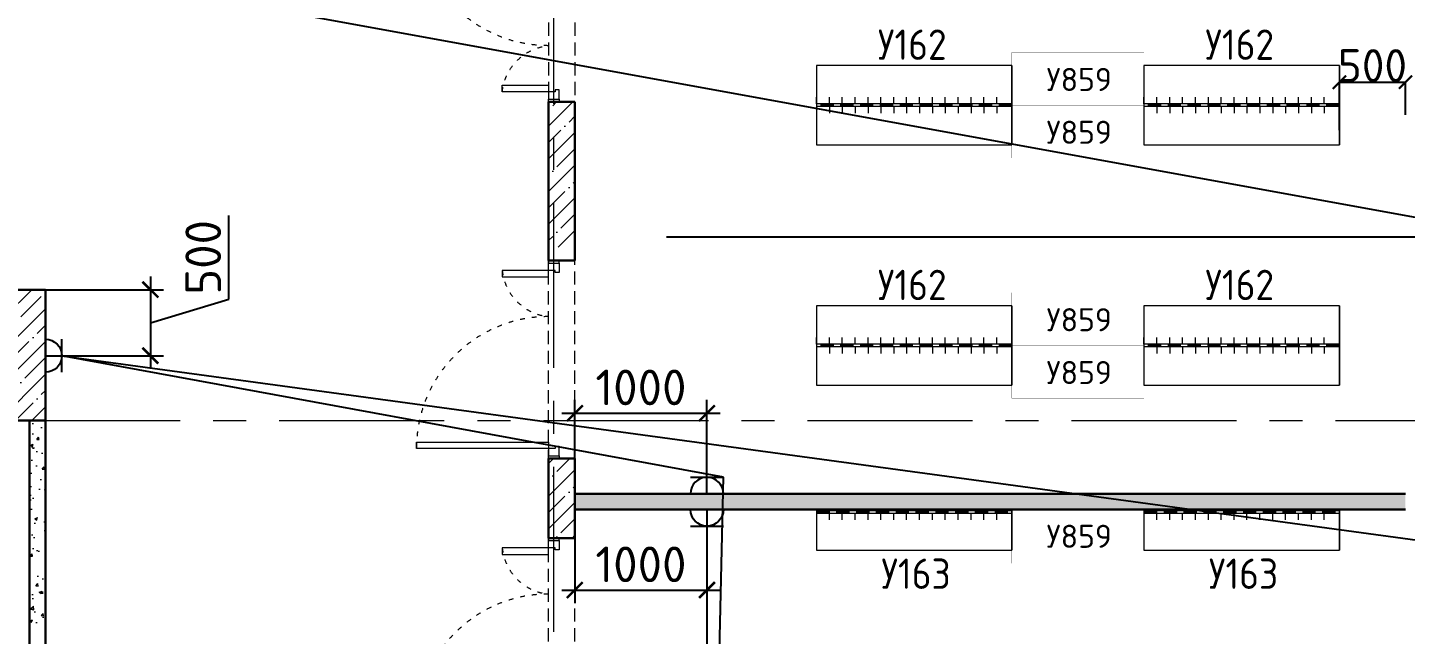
# Model space of a CAD drawing. Header units: millimetres. Extents: x -8417289 to 9420486, y 0 to 166066.
# Drawn here: x -160274 to -149839, y 69375 to 73972 of the extents above; entities that cross this region are included whole.
import ezdxf
from ezdxf import colors
from ezdxf.entities.mleader import LeaderData, LeaderLine
from ezdxf.enums import TextEntityAlignment as Align
from ezdxf.math import Vec2, Vec3

# ---------------------------------------------------------------- set-up
doc = ezdxf.new("R2010")
doc.units = ezdxf.units.MM
doc.header["$MEASUREMENT"] = 0
doc.header["$PDMODE"] = 3
doc.header["$PDSIZE"] = -4
for name, pattern in [('ACAD_ISO03W100', [30, 12, -18]), ('ADSK_Штриховая_ш2 п1', [3, 2, -1]), ('CENTER', [2, 1.25, -0.25, 0.25, -0.25]), ('HIDDEN', [6, 4, -2])]:
    doc.linetypes.add(name, pattern=pattern)
doc.layers.get('0').update_dxf_attribs({"color": 250, "lineweight": 9})
doc.layers.get('Defpoints').update_dxf_attribs({"color": 6})
for name, color, linetype, lineweight in [('_АР ТЕКСТ', 250, 'Continuous', 25), ('АР_Двери', 175, 'Continuous', 18), ('АР_Оси', 195, 'Continuous', 9), ('АР_Перегородки газоблок', 165, 'Continuous', 30), ('АР_Перегородки газоблок_Штрих', 165, 'Continuous', 5), ('АР_Сущ Несущая стена', 216, 'Continuous', 30), ('АР_тонкая линия', 250, 'Continuous', 0), ('АР_Штриховка монолит', 250, 'Continuous', 9), ('ТХ_мебель передв', 250, 'Continuous', 13)]:
    doc.layers.add(name, color=color, linetype=linetype, lineweight=lineweight)
for name, color, linetype in [('ТХ_мебель передв_поз', 251, 'Continuous'), ('ТХ_привязки ЭО', 96, 'Continuous'), ('ТХ_привязки_ЭО', 96, 'Continuous'), ('ТХ_примечание', 40, 'Continuous'), ('ТХ_размеры', 240, 'Continuous'), ('ТХ_розетки ЭО', 86, 'Continuous')]:
    doc.layers.add(name, color=color, linetype=linetype)
doc.styles.add('GOST 2.304', font='CS_Gost2304.shx')
doc.styles.add('gost_A', font='CS_Gost2304.shx', dxfattribs={"width": 0.71})
doc.styles.add('ISOCPEUR', font='isocpeur.TTF')
doc.styles.add('ISOCPEUR_1', font='isocpeur.TTF', dxfattribs={"width": 0.9, "height": 250})
doc.dimstyles.new('R_100', dxfattribs={"dimtxt": 270, "dimasz": 120, "dimexe": 100, "dimexo": 0, "dimgap": 60, "dimtad": 1, "dimdec": 0, "dimrnd": 50, "dimzin": 0, "dimdsep": 46, "dimtxsty": 'ISOCPEUR', "dimblk": 'ARCHTICK', "dimcen": 0, "dimdle": 100, "dimclrd": 256, "dimclre": 256, "dimclrt": 256, "dimadec": 0, "dimazin": 0, "dimtfac": 2, "dimtdec": 0, "dimtofl": 0, "dimtmove": 1, "dimatfit": 3, "dimfxl": 1, "dimtvp": 3, "dimtolj": 1, "dimtzin": 0, "dimarcsym": 0})
doc.dimstyles.new('Копия SPDS', dxfattribs={"dimtxt": 250, "dimasz": 100, "dimexe": 0.5, "dimexo": 0.625, "dimtad": 1, "dimdec": 0, "dimrnd": 10, "dimtxsty": 'ISOCPEUR', "dimblk": 'ARCHTICK', "dimcen": 2.5, "dimdle": 0.5, "dimclrd": 256, "dimclre": 256, "dimclrt": 256, "dimadec": 0, "dimazin": 2, "dimtfac": 0.75, "dimtdec": 0, "dimtmove": 1, "dimatfit": 3, "dimfxl": 1, "dimtolj": 1, "dimarcsym": 1})
pattern_1 = [(49.99999999999999, (0, 0), (215.178054780226, -18.82564049477853), [22.5, -247.5]), (355, (0, 0), (-41.6254000839, 225.6576401100035), [18, -198]), (100.45144446, (17.9315043, -1.5688032), (173.5526540181336, 206.8319972905888), [19.12205759999999, -210.3426336]), (46.18420000000001, (0, 60), (320.1723992014717, -49.65578423792296), [33.75, -371.25]), (96.63563549, (26.6810235, 55.86200789999999), (280.3985837022685, 292.2355802323651), [28.6831026, -315.5141279999999]), (351.1841639899999, (0, 60), (280.3985835164319, 292.2355800809971), [27, -297.0000003]), (21, (30, 45), (179.0721156355385, -120.7856671996016), [22.5, -247.5]), (326.0000000000001, (30, 45), (72.99459957647451, 217.5450135140559), [18, -198]), (71.45144474, (44.92267620000001, 34.9345278), (252.0667130189913, 96.75934584190615), [19.122057, -210.3426336]), (37.50000000000001, (0, 0), (3.647956595187201, 99.86815614939344), [0, -195.6, 0, -201, 0, -198.75]), (7.499999999999999, (0, 0), (78.92086123264458, 118.3235135647081), [0, -114.6, 0, -191.1, 0, -75.75]), (327.5, (-66.9, 0), (160.1467308517227, -6.766461520313927), [0, -75, 0, -234, 0, -310.5]), (317.5, (-96.9, 0), (174.9558508027159, 30.03149469969532), [0, -97.5, 0, -155.4, 0, -220.5])]

# ---------------------------------------------------------------- blocks, each defined once
blk = doc.blocks.new('Полуторная_на лестницу')
for points in [[(75.00000000005775, 79.9999999999709), (75.00000000005798, 1079.999999999971), (124.8572721536036, 1079.999999999971), (124.8572721536034, 79.9999999999709)], [(1375.142727846512, 430.0000000000291), (1375.142727846512, 80), (1425.000000000058, 80), (1425.000000000058, 430.0000000000291)]]:
    blk.add_lwpolyline(points, close=True)
for points in [[(5.775291356258094e-11, 0), (5.775291356258094e-11, 80), (20.00000000005775, 80), (20.00000000005775, 0), (5.775291356258094e-11, 0)], [(20.00000000005775, 80), (20.00000000005775, 0), (90.00000000005775, 0), (90.00000000005775, 30), (75.00000000005775, 30), (75.00000000005775, 80), (20.00000000005775, 80)], [(1480.000000000058, 80), (1480.000000000058, 0), (1410.000000000058, 0), (1410.000000000058, 30), (1425.000000000058, 30), (1425.000000000058, 80), (1480.000000000058, 80)], [(1500.000000000058, 0), (1500.000000000058, 80), (1480.000000000058, 80), (1480.000000000058, 0), (1500.000000000058, 0)]]:
    blk.add_lwpolyline(points)
at = {"linetype": 'ACAD_ISO03W100', "ltscale": 3}
for centre, radius, start, end in [((75.00000000005775, 80), 1000, 0, 90), ((1465.395385690272, 39.60461430981795), 392.4797375066257, 95.90754327289797, 174.0924567271067)]:
    blk.add_arc(centre, radius, start, end, dxfattribs=at)
blk = doc.blocks.new('_DotSmall')
at = {"color": 0, "linetype": 'ByBlock', "const_width": 0.5}
blk.add_lwpolyline([(-0.0625, 0, 1), (0.0625, 0, 1)], format="xyb", close=True, dxfattribs=at)
blk = doc.blocks.new('1480х300')
for p, q in [((167904.9836204309, -64505.51104995832), (167904.9836204309, -63025.51104995832)), ((167924.9836204308, -64505.51104995832), (167924.9836204309, -63025.51104995832)), ((167924.9836204309, -63143.01104995832), (167974.9836204309, -63143.01104995832)), ((167924.9836204309, -63240.51104995832), (167974.9836204309, -63240.51104995832)), ((167924.9836204309, -63338.01104995832), (167974.9836204309, -63338.01104995832)), ((167924.9836204309, -63435.51104995832), (167974.9836204309, -63435.51104995832)), ((167924.9836204308, -63533.01104995832), (167974.9836204309, -63533.01104995832)), ((167924.9836204309, -63630.51104995832), (167974.9836204309, -63630.51104995832)), ((167924.9836204308, -63728.01104995832), (167974.9836204309, -63728.01104995832)), ((167924.9836204308, -63825.51104995832), (167974.9836204309, -63825.51104995832)), ((167924.9836204308, -63923.01104995832), (167974.9836204309, -63923.01104995832)), ((167924.9836204308, -64020.51104995832), (167974.9836204309, -64020.51104995832)), ((167924.9836204308, -64118.01104995832), (167974.9836204309, -64118.01104995832)), ((167924.9836204308, -64215.51104995832), (167974.9836204309, -64215.51104995832)), ((167924.9836204308, -64313.01104995832), (167974.9836204309, -64313.01104995832)), ((167924.9836204308, -64410.51104995832), (167974.9836204309, -64410.51104995832))]:
    blk.add_line(p, q)
at = {"linetype": 'HIDDEN', "ltscale": 25}
blk.add_line((167914.9836204308, -64505.51104995832), (167914.9836204309, -63025.51104995832), dxfattribs=at)
blk.add_lwpolyline([(167904.9836204309, -64505.51104995832), (167904.9836204309, -63025.51104995832), (168204.9836204309, -63025.51104995832)])
at = {"ltscale": 100}
blk.add_lwpolyline([(167904.9836204309, -64505.51104995832), (168204.9836204309, -64505.51104995832), (168204.9836204309, -63025.51104995832), (167904.9836204309, -63025.51104995832)], close=True, dxfattribs=at)
blk = doc.blocks.new('1480х600')
for p, q in [((168155.4166388992, -63218.48184995771), (168105.4166388992, -63218.48184995771)), ((168155.4166388992, -64698.48184995772), (168155.4166388992, -63218.48184995771)), ((168175.4166388991, -64698.48184995772), (168175.4166388992, -63218.48184995771)), ((168175.4166388992, -63218.48184995771), (168225.4166388992, -63218.48184995771)), ((168155.4166388992, -63315.98184995771), (168105.4166388992, -63315.98184995771)), ((168175.4166388992, -63315.98184995771), (168225.4166388992, -63315.98184995771)), ((168155.4166388992, -63413.48184995771), (168105.4166388992, -63413.48184995771)), ((168175.4166388992, -63413.48184995771), (168225.4166388992, -63413.48184995771)), ((168155.4166388992, -63510.98184995771), (168105.4166388992, -63510.98184995771)), ((168175.4166388992, -63510.98184995771), (168225.4166388992, -63510.98184995771)), ((168155.4166388992, -63608.48184995771), (168105.4166388992, -63608.48184995771)), ((168175.4166388991, -63608.48184995771), (168225.4166388992, -63608.48184995771)), ((168155.4166388992, -63705.98184995771), (168105.4166388992, -63705.98184995771)), ((168175.4166388992, -63705.98184995771), (168225.4166388992, -63705.98184995771)), ((168155.4166388992, -63803.48184995771), (168105.4166388992, -63803.48184995771)), ((168175.4166388991, -63803.48184995771), (168225.4166388992, -63803.48184995771)), ((168155.4166388992, -63900.98184995771), (168105.4166388992, -63900.98184995771)), ((168175.4166388991, -63900.98184995771), (168225.4166388992, -63900.98184995771)), ((168155.4166388992, -63998.48184995771), (168105.4166388992, -63998.48184995771)), ((168175.4166388991, -63998.48184995771), (168225.4166388992, -63998.48184995771)), ((168155.4166388992, -64095.98184995771), (168105.4166388992, -64095.98184995771)), ((168175.4166388991, -64095.98184995771), (168225.4166388992, -64095.98184995771)), ((168155.4166388992, -64193.48184995771), (168105.4166388992, -64193.48184995771)), ((168175.4166388991, -64193.48184995771), (168225.4166388992, -64193.48184995771)), ((168155.4166388992, -64290.98184995771), (168105.4166388992, -64290.98184995771)), ((168175.4166388991, -64290.98184995771), (168225.4166388992, -64290.98184995771)), ((168155.4166388992, -64388.48184995771), (168105.4166388992, -64388.48184995771)), ((168155.4166388992, -64485.98184995771), (168105.4166388992, -64485.98184995771)), ((168175.4166388991, -64388.48184995771), (168225.4166388992, -64388.48184995771)), ((168175.4166388991, -64485.98184995771), (168225.4166388992, -64485.98184995771)), ((168155.4166388991, -64583.48184995771), (168105.4166388992, -64583.48184995771)), ((168175.4166388991, -64583.48184995771), (168225.4166388992, -64583.48184995771))]:
    blk.add_line(p, q)
at = {"linetype": 'HIDDEN', "ltscale": 25}
blk.add_line((168165.4166388991, -64698.48184995772), (168165.4166388992, -63218.48184995771), dxfattribs=at)
at = {"ltscale": 100}
blk.add_lwpolyline([(167865.416638899, -64698.48184995771), (168465.416638899, -64698.48184995771), (168465.416638899, -63218.48184995771), (167865.416638899, -63218.48184995771)], close=True, dxfattribs=at)
blk.add_lwpolyline([(168465.416638899, -64698.48184995772), (167865.416638899, -64698.48184995772)])
blk = doc.blocks.new('_ArchTick')
at = {"color": 0, "linetype": 'ByBlock', "const_width": 0.15}
blk.add_lwpolyline([(-0.5, -0.5), (0.5, 0.5)], dxfattribs=at)
blk = doc.blocks.new('*D2462')
at = {"layer": 'Defpoints', "color": 0, "lineweight": 13, "transparency": 16777216}
for p in [(-149838.8530040515, 73557.58060468377), (-149838.8530040515, 73309.45560468349), (-150338.8530040515, 73193.60882632236)]:
    blk.add_point(p, dxfattribs=at)
at = {"layer": 'ТХ_размеры', "lineweight": -2, "transparency": 16777216}
for p, q in [((-150339.3530040515, 73557.58060468377), (-149838.3530040515, 73557.58060468377)), ((-150338.8530040515, 73194.23382632236), (-150338.8530040515, 73558.08060468377)), ((-149838.8530040515, 73310.08060468349), (-149838.8530040515, 73558.08060468377))]:
    blk.add_line(p, q, dxfattribs=at)
at = {"layer": 'ТХ_размеры', "lineweight": -2, "transparency": 16777216, "xscale": 100, "yscale": 100, "zscale": 100, "rotation": 180}
blk.add_blockref('_ArchTick', (-150338.8530040515, 73557.58060468377), dxfattribs=at)
at = {"layer": 'ТХ_размеры', "lineweight": -2, "transparency": 16777216, "xscale": 100, "yscale": 100, "zscale": 100}
blk.add_blockref('_ArchTick', (-149838.8530040515, 73557.58060468377), dxfattribs=at)
at = {"layer": 'ТХ_размеры', "transparency": 16777216, "insert": (-150088.8530040515, 73683.20560468377), "char_height": 250, "attachment_point": 5, "style": 'ISOCPEUR'}
blk.add_mtext('\\A1;500', dxfattribs=at)
blk = doc.blocks.new('Стеллаж гардеробный')
at = {"layer": 'ТХ_мебель передв', "ltscale": 0.1, "const_width": 2}
blk.add_lwpolyline([(267731.8415432677, -213547.8417039238), (268131.8415432677, -213547.8417039238), (268131.8415432677, -214547.8417039238), (267731.8415432677, -214547.8417039238)], close=True, dxfattribs=at)
blk = doc.blocks.new('*U3110')
at = {"color": 0, "linetype": 'ByBlock', "lineweight": -2}
for p, q in [((-1.601210653585483e-13, 2.5), (1.601210653585483e-13, -2.5)), ((2.49999999999984, 2.50000000000016), (2.50000000000016, -2.49999999999984)), ((0, 0), (2.5, 1.601210653585483e-13)), ((2.5, 1.601210653585483e-13), (5, 3.202421307170965e-13))]:
    blk.add_line(p, q, dxfattribs=at)
blk.add_arc((0, 0), 2.5, 270.0000000000037, 90.00000000000365, dxfattribs=at)
at = {"style": 'GOST 2.304', "width": 0.8, "flags": 1}
blk.add_attdef('MARKA', (-9.860007791299722, 4.54273224408098), '', height=2.5, dxfattribs=at)
at = {"ltscale": 50, "style": 'gost_A', "width": 0.71}
blk.add_attdef('№GRUP', text='', height=2.5, dxfattribs=at).set_placement((5.141058977780631, 6.046303668685141), align=Align.MIDDLE_CENTER)
blk = doc.blocks.new('*D2696')
at = {"layer": 'Defpoints', "color": 0, "linetype": 'ByBlock', "lineweight": 13, "ltscale": 500, "transparency": 16777216}
for p in [(-156128.8535030117, 70320.68245835253), (-155128.8535030118, 70070.68245835253), (-155128.8535030118, 69710.61656505289)]:
    blk.add_point(p, dxfattribs=at)
at = {"layer": 'ТХ_привязки_ЭО', "linetype": 'ByBlock', "lineweight": -2, "ltscale": 500, "transparency": 16777216}
for p, q in [((-156128.8535030117, 70320.68245835253), (-156128.8535030117, 69610.61656505289)), ((-155128.8535030118, 70070.68245835253), (-155128.8535030118, 69610.61656505289)), ((-156228.8535030117, 69710.61656505289), (-155028.8535030118, 69710.61656505289))]:
    blk.add_line(p, q, dxfattribs=at)
at = {"layer": 'ТХ_привязки_ЭО', "linetype": 'ByBlock', "lineweight": -2, "ltscale": 500, "transparency": 16777216, "xscale": 120, "yscale": 120, "zscale": 120, "rotation": 180}
blk.add_blockref('_ArchTick', (-156128.8535030117, 69710.61656505289), dxfattribs=at)
at = {"layer": 'ТХ_привязки_ЭО', "linetype": 'ByBlock', "lineweight": -2, "ltscale": 500, "transparency": 16777216, "xscale": 120, "yscale": 120, "zscale": 120}
blk.add_blockref('_ArchTick', (-155128.8535030118, 69710.61656505289), dxfattribs=at)
at = {"layer": 'ТХ_привязки_ЭО', "linetype": 'ByBlock', "lineweight": 13, "ltscale": 500, "transparency": 16777216, "insert": (-155628.8535030117, 69905.61656505289), "char_height": 270, "attachment_point": 5, "style": 'ISOCPEUR'}
blk.add_mtext('\\A1;1000', dxfattribs=at)
blk = doc.blocks.new('*D2698')
at = {"layer": 'Defpoints', "color": 0, "linetype": 'ByBlock', "lineweight": 13, "ltscale": 500, "transparency": 16777216}
for p in [(-155128.8535030118, 71050.74835165218), (-155128.8535030118, 70690.68245835253), (-156128.8535030117, 70440.68245835253)]:
    blk.add_point(p, dxfattribs=at)
at = {"layer": 'ТХ_привязки_ЭО', "linetype": 'ByBlock', "lineweight": -2, "ltscale": 500, "transparency": 16777216}
for p, q in [((-156128.8535030117, 70440.68245835253), (-156128.8535030117, 71150.74835165218)), ((-155128.8535030118, 70690.68245835253), (-155128.8535030118, 71150.74835165218)), ((-156228.8535030117, 71050.74835165218), (-155028.8535030118, 71050.74835165218))]:
    blk.add_line(p, q, dxfattribs=at)
at = {"layer": 'ТХ_привязки_ЭО', "linetype": 'ByBlock', "lineweight": -2, "ltscale": 500, "transparency": 16777216, "xscale": 120, "yscale": 120, "zscale": 120, "rotation": 180}
blk.add_blockref('_ArchTick', (-156128.8535030117, 71050.74835165218), dxfattribs=at)
at = {"layer": 'ТХ_привязки_ЭО', "linetype": 'ByBlock', "lineweight": -2, "ltscale": 500, "transparency": 16777216, "xscale": 120, "yscale": 120, "zscale": 120}
blk.add_blockref('_ArchTick', (-155128.8535030118, 71050.74835165218), dxfattribs=at)
at = {"layer": 'ТХ_привязки_ЭО', "linetype": 'ByBlock', "lineweight": 13, "ltscale": 500, "transparency": 16777216, "insert": (-155628.8535030117, 71245.74835165218), "char_height": 270, "attachment_point": 5, "style": 'ISOCPEUR'}
blk.add_mtext('\\A1;1000', dxfattribs=at)
blk = doc.blocks.new('_None')
blk = doc.blocks.new('*D2722')
at = {"layer": 'Defpoints', "color": 0, "linetype": 'ByBlock', "lineweight": 13, "ltscale": 500, "transparency": 16777216}
for p in [(-160138.8535030112, 71985.84277380134), (-159888.8535030112, 71485.84277380133), (-159343.5341977992, 71485.84277380133)]:
    blk.add_point(p, dxfattribs=at)
at = {"layer": 'ТХ_привязки_ЭО', "linetype": 'ByBlock', "lineweight": -2, "ltscale": 500, "transparency": 16777216}
for p, q in [((-158748.5341977992, 71914.34277380134), (-158748.5341977992, 72547.34277380134)), ((-159343.5341977992, 72085.84277380134), (-159343.5341977992, 71385.84277380133)), ((-160138.8535030112, 71985.84277380134), (-159243.5341977992, 71985.84277380134)), ((-159343.5341977992, 71735.84277380134), (-158748.5341977992, 71914.34277380134)), ((-159888.8535030112, 71485.84277380133), (-159243.5341977992, 71485.84277380133))]:
    blk.add_line(p, q, dxfattribs=at)
at = {"layer": 'ТХ_привязки_ЭО', "linetype": 'ByBlock', "lineweight": -2, "ltscale": 500, "transparency": 16777216, "xscale": 120, "yscale": 120, "zscale": 120}
for p, rotation in [((-159343.5341977992, 71985.84277380134), 90), ((-159343.5341977992, 71485.84277380133), 270)]:
    blk.add_blockref('_ArchTick', p, dxfattribs=dict(at, rotation=rotation))
at = {"layer": 'ТХ_привязки_ЭО', "linetype": 'ByBlock', "lineweight": 13, "ltscale": 500, "transparency": 16777216, "insert": (-158943.5341977991, 72230.84277380137), "char_height": 270, "attachment_point": 5, "rotation": 90, "style": 'ISOCPEUR'}
blk.add_mtext('\\A1;500', dxfattribs=at)

msp = doc.modelspace()

# ---------------------------------------------------------------- hatches: boundary and pattern name
at = {"layer": 'АР_Перегородки газоблок_Штрих', "ltscale": 100}
h = msp.add_hatch(dxfattribs=at)
h.set_pattern_fill('AR-CONC', color=256, scale=30)
h.set_pattern_definition(pattern_1)
h.paths.add_polyline_path([(-160138.8535030112, 70995.68245835247), (-160149.9206498057, 70995.68245837186), (-160258.853502918, 70995.67612900335), (-160258.819150396, 68601.9435981919), (-160138.8486796547, 68601.9435981919), (-160138.8239735491, 70487.4585475492)])
h = msp.add_hatch(dxfattribs=at)
h.set_pattern_fill('AR-CONC', color=256, scale=30)
h.set_pattern_definition(pattern_1)
h.paths.add_polyline_path([(-149838.8535030122, 70440.68245835253), (-156128.8535030117, 70440.68245835253), (-156128.8535030117, 70320.68245835253), (-149838.8535587618, 70320.68245835253)])
at = {"layer": 'АР_Штриховка монолит', "ltscale": 100}
h = msp.add_hatch(dxfattribs=at)
h.set_pattern_fill('ANSI35', color=256, scale=700)
h.set_pattern_definition([(45, (-1169881.662716121, 166929.757727913), (-123.7436867076458, 123.7436867076458), []), (45, (-1169757.919029621, 166929.757727913), (-123.7436867076458, 123.7436867076458), [218.75, -43.75, 0, -43.75])])
h.paths.add_polyline_path([(-156128.853503012, 73409.47851116274), (-156328.853503012, 73409.47851116274), (-156328.8535030117, 72307.1690770014), (-156128.8535030117, 72307.1690770014)])
h = msp.add_hatch(dxfattribs=at)
h.set_pattern_fill('ANSI35', color=256, scale=700)
h.set_pattern_definition([(45, (-1163391.66271612, 165205.578092142), (-123.7436867076458, 123.7436867076458), []), (45, (-1163267.91902962, 165205.578092142), (-123.7436867076458, 123.7436867076458), [218.75, -43.75, 0, -43.75])])
h.paths.add_polyline_path([(-156388.8535030116, 61655.68245835247), (-160138.8535030113, 61655.68245835241), (-160138.8535030113, 67141.36327187941), (-160438.8535030115, 67141.36327187941), (-160438.8535030113, 61655.68245835241), (-164068.8535030117, 61655.68245835241), (-164068.8535030115, 68441.94121042939), (-160438.8535030115, 68441.94121042918), (-160438.8535030115, 68271.3604998414), (-160138.8535030112, 68271.36049978659), (-160138.8525202563, 68601.94375163096), (-160258.7809065466, 68601.9853768534), (-160258.7870206666, 70995.72662924595), (-160138.8535030112, 70995.68245835247), (-160138.8535030111, 71983.16474463146), (-160438.8535030115, 71983.16474463146), (-160438.8535030115, 71195.68245835253), (-161627.2680610101, 71195.69296346203), (-161627.2680610102, 70995.68245835236), (-160258.7839636066, 70995.72663119769), (-160258.7839636067, 68601.98538132267), (-164068.8535030115, 68601.94121042939), (-164068.8535030114, 70995.68245835253), (-161613.4073523894, 70995.68245835305), (-161613.4073523892, 71195.69296346267), (-164068.8535030114, 71195.68771090943), (-164068.8535030114, 71195.68224440662), (-164168.8535030115, 71195.68224440662), (-164168.8535030115, 71195.68245835672), (-167912.7890727334, 71195.67195325119), (-167912.7890727335, 70995.6719532445), (-164268.8535030115, 70995.68245835253), (-164268.8535030115, 61455.68245835247), (-156388.8535030116, 61455.68245835259)])
h = msp.add_hatch(dxfattribs=at)
h.set_pattern_fill('ANSI35', color=256, scale=700)
h.set_pattern_definition([(45, (-1169881.662716121, 164622.0647107906), (-123.7436867076458, 123.7436867076458), []), (45, (-1169757.919029621, 164622.0647107906), (-123.7436867076458, 123.7436867076458), [218.75, -43.75, 0, -43.75])])
h.paths.add_polyline_path([(-156128.8535030117, 70707.1690770014), (-156328.8535030117, 70707.1690770014), (-156328.8535030113, 70104.99915010057), (-156128.8535030113, 70104.99915010057)])

# ---------------------------------------------------------------- linework, layer by layer
at = {"layer": 'АР_Оси', "linetype": 'CENTER', "ltscale": 1000}
for p, q in [((-156288.8535030115, 53394.41078697075), (-156288.8535030115, 87701.88864252507)), ((-224367.6090424566, 70995.68245835253), (-140770.444072542, 70995.68245835247))]:
    msp.add_line(p, q, dxfattribs=at)
at = {"layer": 'АР_Перегородки газоблок', "ltscale": 100}
for points in [[(-160258.7144189246, 68601.94344501095), (-160258.853502918, 70995.67612900335)], [(-160138.8535030112, 70995.68245835247), (-160138.8191501939, 68601.94375171629)], [(-156128.8535030117, 70440.68245835253), (-149838.8535030122, 70440.68245835253)], [(-156128.8535030117, 70320.68245835253), (-149838.8535030122, 70320.68245835253)]]:
    msp.add_lwpolyline(points, dxfattribs=at)
at = {"layer": 'АР_Сущ Несущая стена', "ltscale": 100}
for p, q in [((-156328.8535030115, 73409.47851116274), (-156328.8535030115, 72207.16907700142)), ((-156128.853503012, 73409.47851116274), (-156328.8535030115, 73409.47851116274)), ((-156128.8535030117, 73409.47851116274), (-156128.8535030117, 72207.16907700142)), ((-156128.853503012, 72207.1690770014), (-156328.8535030115, 72207.1690770014)), ((-160438.8535030114, 71985.84277380131), (-160138.8535030112, 71985.84277380131)), ((-160138.8535030112, 71985.84277380131), (-160138.8535030112, 70995.68245835253)), ((-161274.4872028991, 70995.68245835253), (-160138.8535030112, 70995.68245835253)), ((-156328.8535030115, 70707.1690770014), (-156328.8535030115, 70104.99915010057)), ((-156128.853503012, 70707.1690770014), (-156328.8535030115, 70707.1690770014)), ((-156128.8535030117, 70707.1690770014), (-156128.8535030117, 70104.99915010057)), ((-156128.8535030115, 70104.99915010057), (-156328.8535030111, 70104.99915010057))]:
    msp.add_line(p, q, dxfattribs=at)
at = {"layer": 'АР_тонкая линия', "linetype": 'ADSK_Штриховая_ш2 п1', "ltscale": 50}
for p, q in [((-156328.8535030115, 74909.47851116274), (-156328.8535030084, 73409.47851937711)), ((-156128.8535030117, 74909.47851116274), (-156128.8535030117, 73409.47851937711)), ((-156328.8535030117, 70524.16907699962), (-156328.8535030117, 72224.16907700142)), ((-156128.8535030117, 70524.1690770014), (-156128.8535030117, 72207.1690770014)), ((-156328.8535030115, 68421.9991500988), (-156328.8535030115, 70121.9991501006)), ((-156128.8535030115, 68421.99915010057), (-156128.8535030115, 70104.99915010057))]:
    msp.add_line(p, q, dxfattribs=at)

# ---------------------------------------------------------------- block references
at = {"layer": 'АР_Двери', "xscale": -1, "rotation": 90}
msp.add_blockref('Полуторная_на лестницу', (-156248.8535030111, 74909.4785111628), dxfattribs=at)
at = {"layer": 'АР_Двери', "rotation": 90.00000000000001}
for p in [(-156248.8535030111, 70707.16907700134), (-156248.8535030111, 68604.99915010051)]:
    msp.add_blockref('Полуторная_на лестницу', p, dxfattribs=at)
at = {"layer": 'ТХ_мебель передв'}
for name, p, rotation in [('Стеллаж гардеробный', (-366366.6947079754, -194348.2327169455), 90), ('1480х600', (-217517.3348540093, -94781.80781257676), 90), ('1480х600', (-215037.3348540092, -94781.80781257676), 90), ('Стеллаж гардеробный', (-366366.6947079754, -194748.2327169455), 90), ('Стеллаж гардеробный', (-366366.6947079754, -196168.2327169455), 90), ('1480х600', (-217517.3348540093, -96601.80781257676), 90), ('1480х600', (-215037.3348540092, -96601.80781257676), 90), ('Стеллаж гардеробный', (-366366.6947079754, -196568.2327169455), 90), ('1480х300', (-89793.34195409325, 238217.9582916632), 270), ('1480х300', (-87313.34195409322, 238217.9582916632), 270)]:
    msp.add_blockref(name, p, dxfattribs=dict(at, rotation=rotation))
at = {"layer": 'ТХ_мебель передв', "xscale": -1, "rotation": 90}
msp.add_blockref('Стеллаж гардеробный', (-366366.6947079754, 338044.8162145), dxfattribs=at)
at = {"layer": 'ТХ_розетки ЭО', "ltscale": 50, "yscale": 50, "zscale": 50}
for p, xscale, rotation in [((-160138.8535030112, 71485.84277380131), -50, 180), ((-155128.8535030117, 70440.68245835253), 50, 90.00000000000001), ((-155128.8535030117, 70320.68245835253), -50, 90)]:
    msp.add_blockref('*U3110', p, dxfattribs=dict(at, xscale=xscale, rotation=rotation))

# ---------------------------------------------------------------- texts
at = {"layer": 'ТХ_мебель передв_поз', "style": 'ISOCPEUR_1', "width": 0.9}
for s, p in [('У162', (-153834.3871380415, 73727.10882632225, 0.5648548055768288)), ('У162', (-151354.3871380415, 73727.10882632225, 0.5648548055768288)), ('У162', (-153834.3871380415, 71907.10882632225, 0.5648548055768288)), ('У162', (-151354.3871380415, 71907.10882632225, 0.5648548055768288)), ('У163', (-153807.7328640977, 69719.60198099818, 0.5648548055768288)), ('У163', (-151327.7328640977, 69719.60198099818, 0.5648548055768288))]:
    msp.add_text(s, height=230, dxfattribs=at).set_placement(p)
at = {"layer": 'ТХ_мебель передв_поз', "style": 'ISOCPEUR'}
for p in [(-152556.5233658312, 73490.96724181139), (-152556.523365831, 73090.96724181125), (-152556.523365831, 71670.96724181125), (-152556.523365831, 71270.96724181125), (-152556.523365831, 70030.61625574331)]:
    msp.add_text('У859', height=174.9999999999999, dxfattribs=at).set_placement(p)

# ---------------------------------------------------------------- dimensions: what is measured, and where the dimension line sits
at = {"layer": 'ТХ_привязки_ЭО', "linetype": 'ByBlock', "lineweight": 13, "ltscale": 500}
dim = msp.add_linear_dim(base=(-159343.5341977992, 71485.84277380133), p1=(-160138.8535030112, 71985.84277380131), p2=(-159888.8535030112, 71485.8427738013), angle=90, dimstyle='R_100', override={"dimpost": '\\X'}, dxfattribs=at)
dim.commit()
dim.dimension.update_dxf_attribs({"geometry": '*D2722', "text_midpoint": (-158943.5341977991, 71974.34277380137)})
for base, p1, p2, picture, middle in [((-155128.8535030118, 71050.74835165218), (-156128.8535030117, 70440.68245835253), (-155128.8535030118, 70690.68245835253), '*D2698', (-155628.8535030117, 71245.74835165218)), ((-155128.8535030118, 69710.61656505289), (-156128.8535030117, 70320.68245835253), (-155128.8535030118, 70070.68245835253), '*D2696', (-155628.8535030117, 69905.61656505289))]:
    dim = msp.add_linear_dim(base=base, p1=p1, p2=p2, dimstyle='R_100', override={"dimpost": '\\X'}, dxfattribs=at)
    dim.commit()
    dim.dimension.update_dxf_attribs({"geometry": picture, "text_midpoint": middle})
at = {"layer": 'ТХ_размеры'}
dim = msp.add_linear_dim(base=(-149838.8530040515, 73557.58060468377), p1=(-150338.8530040515, 73193.60882632236), p2=(-149838.8530040515, 73309.45560468349), dimstyle='Копия SPDS', dxfattribs=at)
dim.commit()
dim.dimension.update_dxf_attribs({"geometry": '*D2462', "text_midpoint": (-150088.8530040515, 73683.20560468377)})

# ---------------------------------------------------------------- leaders
at = {"layer": '_АР ТЕКСТ'}
ml = msp.add_multileader_mtext('Standard', dxfattribs=at)
ml.set_content('{\\W0.8;-2,550}', color=256, style='ISOCPEUR')
ml.set_leader_properties(color=256, linetype='Continuous', lineweight=-1)
ml.set_arrow_properties(name='DOTSMALL')
ml.build(insert=Vec2(0, 0))
ml.multileader.update_dxf_attribs({"has_text_frame": 1, "text_left_attachment_type": 4, "text_right_attachment_type": 4, "dogleg_length": 100, "arrow_head_size": 180})
ctx = ml.context
ctx.base_point, ctx.char_height, ctx.arrow_head_size, ctx.landing_gap_size, ctx.plane_origin = Vec3(-302775.822290387, 123943.2638625839, -1.961751612303354), 250, 180, 50, Vec3(-302295.4889269536, 121699.245469789, -1.961751612303354)
ctx.left_attachment, ctx.right_attachment = 4, 4
notes = []
notes.append((ctx, [(0, (0, 0, 0), (0, 0), (1, 0), 1, [])]))
ctx.mtext.insert, ctx.mtext.width, ctx.mtext.defined_height, ctx.mtext.line_spacing_style, ctx.mtext.flow_direction = Vec3(-302725.822290387, 124276.5971959173, -1.961751612303354), 801.0864057841361, 330.709552927064, 2, 5
ml = msp.add_multileader_mtext('Standard', dxfattribs=at)
ml.set_content('{\\W0.8;-2,550}', color=256, style='ISOCPEUR')
ml.set_leader_properties(color=256, linetype='Continuous', lineweight=-1)
ml.set_arrow_properties(name='DOTSMALL')
ml.build(insert=Vec2(0, 0))
ml.multileader.update_dxf_attribs({"has_text_frame": 1, "text_left_attachment_type": 4, "text_right_attachment_type": 4, "dogleg_length": 100, "arrow_head_size": 180})
ctx = ml.context
ctx.base_point, ctx.char_height, ctx.arrow_head_size, ctx.landing_gap_size, ctx.plane_origin = Vec3(-314736.0148765142, 120073.2763382189, -1.961751612303354), 250, 180, 50, Vec3(-314255.6815130808, 117829.2579454239, -1.961751612303354)
ctx.left_attachment, ctx.right_attachment = 4, 4
notes.append((ctx, [(0, (0, 0, 0), (0, 0), (1, 0), 1, [])]))
ctx.mtext.insert, ctx.mtext.width, ctx.mtext.defined_height, ctx.mtext.line_spacing_style, ctx.mtext.flow_direction = Vec3(-314686.0148765142, 120406.6096715522, -1.961751612303354), 801.0864057841361, 330.709552927064, 2, 5
at = {"layer": 'ТХ_привязки ЭО'}
ml = msp.add_multileader_mtext('Standard', dxfattribs=at)
ml.set_content('\\A1;{\\fArial|b0|i0|c204|p34;Кабель из стены на Н-1200 \\A0;мм от УЧП\\A1; (\\fArial|b0|i0|c0|p34;L-1\\fArial|b0|i0|c204|p34;,0м)\\Pдля подкл. электросушителя для рук \\A0;(поз. У240):\\P- 1,0 кВт/220В/1Ф}', color=256, style='ISOCPEUR')
ml.set_leader_properties()
ml.set_arrow_properties(name='NONE')
ml.build(insert=Vec2(0, 0))
ml.multileader.update_dxf_attribs({"text_left_attachment_type": 6, "text_right_attachment_type": 6, "dogleg_length": 0.36})
ctx = ml.context
ctx.base_point, ctx.char_height, ctx.landing_gap_size, ctx.plane_origin = Vec3(-148931.3969384646, 72384.18168230588), 200, 0, Vec3(-172647.1657033439, 60316.96208780151)
ctx.left_attachment, ctx.right_attachment = 6, 6
notes.append((ctx, [(0, (1, 1, 0), (-148931.7569384646, 72384.18168230588), (1, 0), 0.36, [(0, [(-165166.262970845, 78537.23092464663), (-164457.0635548777, 75208.7801490745)], 0, [])])]))
ctx.mtext.insert, ctx.mtext.width, ctx.mtext.flow_direction = Vec3(-148931.3969384646, 72624.18168230588), 6437.977942073427, 5
ml = msp.add_multileader_mtext('Standard', dxfattribs=at)
ml.set_content('{\\fArial|b0|i0|c204|p34;Розетка на \\fArial|b0|i0|c0|p34;H-1800\\fArial|b0|i0|c204|p34;мм от УЧП\\Pдля подкл.:\\P- 1х0.5кВт/220В/1Ф - доп. оборуд-е}', color=256, style='ISOCPEUR')
ml.set_leader_properties()
ml.set_arrow_properties(name='NONE')
ml.build(insert=Vec2(0, 0))
ml.multileader.update_dxf_attribs({"text_left_attachment_type": 6, "text_right_attachment_type": 6, "dogleg_length": 0.36})
ctx = ml.context
ctx.base_point, ctx.char_height, ctx.plane_origin = Vec3(-147753.2614913066, 69816.78359210445), 200, Vec3(-144387.1668013467, 76414.94609768897)
ctx.left_attachment, ctx.right_attachment = 6, 6
notes.append((ctx, [(0, (1, 1, 0), (-147753.6214913066, 69816.78359210445), (1, 0), 0.36, [(3, [(-155128.8535030117, 70133.18245835253), (-155128.8535030117, 64878.18245835253), (-155003.8535030117, 70565.68245835254), (-160013.8535030112, 71485.8427738013)], 0, [])])]))
ctx.mtext.insert, ctx.mtext.width, ctx.mtext.flow_direction = Vec3(-147751.2614913066, 70075.58304640185), 4801.524208426941, 5
at = {"layer": 'ТХ_примечание'}
ml = msp.add_multileader_mtext('Standard', dxfattribs=at)
ml.set_content('{\\C256;зона оборудования ДИТ}', color=7, style='ISOCPEUR')
ml.set_leader_properties(color=256, lineweight=25)
ml.build(insert=Vec2(0, 0))
ml.multileader.update_dxf_attribs({"text_left_attachment_type": 6, "text_right_attachment_type": 6, "dogleg_length": 150, "arrow_head_size": 225, "scale": 75})
ctx = ml.context
ctx.base_point, ctx.scale, ctx.char_height, ctx.arrow_head_size, ctx.landing_gap_size, ctx.plane_origin = Vec3(-190128.9355413914, 72174.93398906942, -0.5648548055768288), 75, 187.5, 225, 150, Vec3(-156910.0082762057, 47956.77322753092, -0.5648548055768288)
ctx.left_attachment, ctx.right_attachment, ctx.text_align_type = 6, 6, 1
notes.append((ctx, [(1, (1, 1, 0), (-187475.8105413914, 72174.93398906942, -0.5648548055768288), (-1, 0), 150, [(1, [(-186743.6542470016, 70045.51351180937, -0.5648548055768288)], 0, [])])]))
ctx.mtext.insert, ctx.mtext.width, ctx.mtext.defined_height, ctx.mtext.alignment, ctx.mtext.line_spacing_factor, ctx.mtext.flow_direction = Vec3(-188877.3730413914, 72399.93398906942, -0.5648548055768288), 2623.525219051409, 2263.282723931537, 2, 0.8, 5
for ctx, leaders in notes:
    for number, flags, end, landing, length, lines in leaders:
        leader = LeaderData()
        leader.index, (leader.has_last_leader_line, leader.has_dogleg_vector, leader.attachment_direction) = number, flags
        leader.last_leader_point, leader.dogleg_vector, leader.dogleg_length = Vec3(end), Vec3(landing), length
        for number, points, colour, breaks in lines:
            line = LeaderLine()
            line.index, line.vertices, line.color, line.breaks = number, Vec3.list(points), colors.encode_raw_color(colour), breaks
            leader.lines.append(line)
        ctx.leaders.append(leader)

doc.saveas('drawing.dxf')
